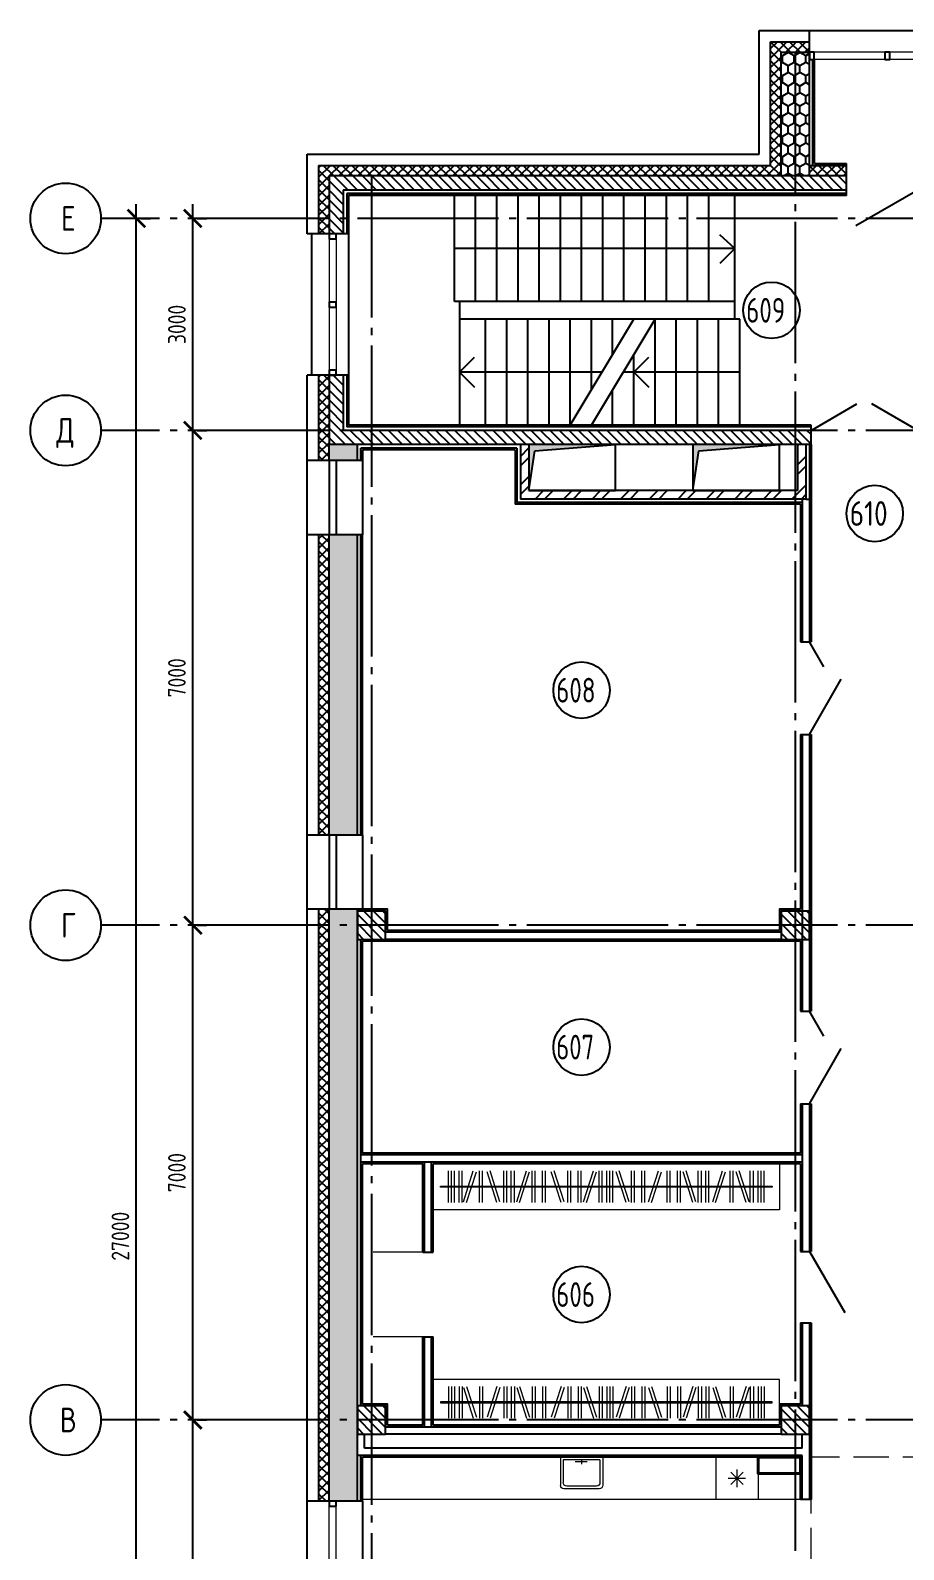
# Model space of a CAD drawing. Header units: millimetres. Extents: x -4830 to 49130, y -6610 to 29660.
# Drawn here: x -4830 to 7535, y 8166 to 29660 of the extents above; entities that cross this region are included whole.
import ezdxf

# ---------------------------------------------------------------- set-up
doc = ezdxf.new("R2010")
doc.units = ezdxf.units.MM
doc.linetypes.add('ГОСТ 2.303 4', pattern=[7, 5, -2, 0])
doc.linetypes.add('ГОСТ 2.303 5', pattern=[24, 20, -1.5, 1, -1.5])
doc.layers.add('Оборудование', color=5, linetype='Continuous', lineweight=18)
doc.layers.add('оси', color=40, linetype='Continuous')
doc.layers.add('текст', color=82, linetype='Continuous')
doc.styles.add('ГОСТ 2.304', font='CS_Gost2304.shx')
doc.linetypes.add('зигзаг', pattern='A,0.00254,-5.08,[131,ltypeshp.shx,S=5.08,R=0,X=-5.08,Y=0],-10.16,[131,ltypeshp.shx,S=5.08,R=180,X=5.08,Y=0],-5.08', length=20.32254)
doc.dimstyles.new('СПДС', dxfattribs={"dimscale": 100, "dimtxt": 2.5, "dimasz": 2.5, "dimexe": 2, "dimexo": 0.625, "dimgap": 1, "dimtad": 1, "dimdec": 0, "dimtxsty": 'ГОСТ 2.304', "dimblk": 'OBLIQUE', "dimblk1": 'OBLIQUE', "dimblk2": 'OBLIQUE', "dimcen": 2.5, "dimdle": 2, "dimadec": 0, "dimazin": 2, "dimtfac": 0.75, "dimtdec": 4, "dimtmove": 1, "dimatfit": 3, "dimfxl": 1, "dimtfill": 1, "dimtolj": 1, "dimarcsym": 1})
pattern_1 = [(135, (-394169.68, -10084.31), (-67.35192, -67.35192), []), (225, (-394169.68, -10084.31), (67.35192, -67.35192), [])]
pattern_2 = [(90, (-394169.684, -10084.31), (-82.48892, 142.875), [95.25, -190.5]), (210, (-394169.684, -10084.31), (-82.48892, -142.875), [95.25, -190.5]), (150, (-394169.684, -10084.31), (-164.97784, 3e-07), [-190.5, 95.25])]
pattern_3 = [(135, (-394169.68, -10084.31), (-67.35192, -67.35192), [])]

# ---------------------------------------------------------------- blocks, each defined once
blk = doc.blocks.new('_ArchTick')
at = {"color": 0, "linetype": 'ByBlock', "const_width": 0.15}
blk.add_lwpolyline([(-0.5, -0.5), (0.5, 0.5)], dxfattribs=at)
blk = doc.blocks.new('*D48')
at = {"layer": 'Defpoints', "color": 0, "ltscale": 100, "transparency": 16777216}
for p in [(-3330, 27000), (-3330, 27000), (-3330, 0)]:
    blk.add_point(p, dxfattribs=at)
at = {"layer": 'оси', "color": 0, "lineweight": -2, "ltscale": 100, "transparency": 16777216}
for p, q in [((-3330, -200), (-3330, 27200)), ((-3267.5, 27000), (-3130, 27000)), ((-3267.5, 0), (-3130, 0))]:
    blk.add_line(p, q, dxfattribs=at)
at = {"layer": 'оси', "color": 0, "lineweight": -2, "ltscale": 100, "transparency": 16777216, "xscale": 250, "yscale": 250, "zscale": 250}
for p, rotation in [((-3330, 27000), 90), ((-3330, 0), 270)]:
    blk.add_blockref('_ArchTick', p, dxfattribs=dict(at, rotation=rotation))
at = {"layer": 'оси', "color": 0, "ltscale": 100, "transparency": 16777216, "insert": (-3555, 12600), "char_height": 250, "attachment_point": 5, "rotation": 90, "style": 'ГОСТ 2.304', "bg_fill": 3, "box_fill_scale": 1.1, "bg_fill_color": 256, "bg_fill_true_color": 13158600, "bg_fill_transparency": 0}
blk.add_mtext('\\A1;27000', dxfattribs=at)
blk = doc.blocks.new('*D50')
at = {"layer": 'Defpoints', "color": 0, "ltscale": 100, "transparency": 16777216}
for p in [(-2530, 17000), (-2530, 17000), (-2530, 10000)]:
    blk.add_point(p, dxfattribs=at)
at = {"layer": 'оси', "color": 0, "lineweight": -2, "ltscale": 100, "transparency": 16777216}
for p, q in [((-2530, 9800), (-2530, 17200)), ((-2467.5, 17000), (-2330, 17000)), ((-2467.5, 10000), (-2330, 10000))]:
    blk.add_line(p, q, dxfattribs=at)
at = {"layer": 'оси', "color": 0, "lineweight": -2, "ltscale": 100, "transparency": 16777216, "xscale": 250, "yscale": 250, "zscale": 250}
for p, rotation in [((-2530, 17000), 90), ((-2530, 10000), 270)]:
    blk.add_blockref('_ArchTick', p, dxfattribs=dict(at, rotation=rotation))
at = {"layer": 'оси', "color": 0, "ltscale": 100, "transparency": 16777216, "insert": (-2755, 13500), "char_height": 250, "attachment_point": 5, "rotation": 90, "style": 'ГОСТ 2.304', "bg_fill": 3, "box_fill_scale": 1.1, "bg_fill_color": 256, "bg_fill_true_color": 13158600, "bg_fill_transparency": 0}
blk.add_mtext('\\A1;7000', dxfattribs=at)
blk = doc.blocks.new('*D51')
at = {"layer": 'Defpoints', "color": 0, "ltscale": 100, "transparency": 16777216}
for p in [(-2530, 24000), (-2530, 24000), (-2530, 17000)]:
    blk.add_point(p, dxfattribs=at)
at = {"layer": 'оси', "color": 0, "lineweight": -2, "ltscale": 100, "transparency": 16777216}
for p, q in [((-2530, 16800), (-2530, 24200)), ((-2467.5, 24000), (-2330, 24000)), ((-2467.5, 17000), (-2330, 17000))]:
    blk.add_line(p, q, dxfattribs=at)
at = {"layer": 'оси', "color": 0, "lineweight": -2, "ltscale": 100, "transparency": 16777216, "xscale": 250, "yscale": 250, "zscale": 250}
for p, rotation in [((-2530, 24000), 90), ((-2530, 17000), 270)]:
    blk.add_blockref('_ArchTick', p, dxfattribs=dict(at, rotation=rotation))
at = {"layer": 'оси', "color": 0, "ltscale": 100, "transparency": 16777216, "insert": (-2755, 20500), "char_height": 250, "attachment_point": 5, "rotation": 90, "style": 'ГОСТ 2.304', "bg_fill": 3, "box_fill_scale": 1.1, "bg_fill_color": 256, "bg_fill_true_color": 13158600, "bg_fill_transparency": 0}
blk.add_mtext('\\A1;7000', dxfattribs=at)
blk = doc.blocks.new('*D52')
at = {"layer": 'Defpoints', "color": 0, "ltscale": 100, "transparency": 16777216}
for p in [(-2530, 27000), (-2530, 27000), (-2530, 24000)]:
    blk.add_point(p, dxfattribs=at)
at = {"layer": 'оси', "color": 0, "lineweight": -2, "ltscale": 100, "transparency": 16777216}
for p, q in [((-2530, 23800), (-2530, 27200)), ((-2467.5, 27000), (-2330, 27000)), ((-2467.5, 24000), (-2330, 24000))]:
    blk.add_line(p, q, dxfattribs=at)
at = {"layer": 'оси', "color": 0, "lineweight": -2, "ltscale": 100, "transparency": 16777216, "xscale": 250, "yscale": 250, "zscale": 250}
for p, rotation in [((-2530, 27000), 90), ((-2530, 24000), 270)]:
    blk.add_blockref('_ArchTick', p, dxfattribs=dict(at, rotation=rotation))
at = {"layer": 'оси', "color": 0, "ltscale": 100, "transparency": 16777216, "insert": (-2755, 25500), "char_height": 250, "attachment_point": 5, "rotation": 90, "style": 'ГОСТ 2.304', "bg_fill": 3, "box_fill_scale": 1.1, "bg_fill_color": 256, "bg_fill_true_color": 13158600, "bg_fill_transparency": 0}
blk.add_mtext('\\A1;3000', dxfattribs=at)
blk = doc.blocks.new('*D53')
at = {"layer": 'Defpoints', "color": 0, "ltscale": 100, "transparency": 16777216}
for p in [(-2530, 10000), (-2530, 10000), (-2530, 3000)]:
    blk.add_point(p, dxfattribs=at)
at = {"layer": 'оси', "color": 0, "lineweight": -2, "ltscale": 100, "transparency": 16777216}
for p, q in [((-2530, 2800), (-2530, 10200)), ((-2467.5, 10000), (-2330, 10000)), ((-2467.5, 3000), (-2330, 3000))]:
    blk.add_line(p, q, dxfattribs=at)
at = {"layer": 'оси', "color": 0, "lineweight": -2, "ltscale": 100, "transparency": 16777216, "xscale": 250, "yscale": 250, "zscale": 250}
for p, rotation in [((-2530, 10000), 90), ((-2530, 3000), 270)]:
    blk.add_blockref('_ArchTick', p, dxfattribs=dict(at, rotation=rotation))
at = {"layer": 'оси', "color": 0, "ltscale": 100, "transparency": 16777216, "insert": (-2755, 6500), "char_height": 250, "attachment_point": 5, "rotation": 90, "style": 'ГОСТ 2.304', "bg_fill": 3, "box_fill_scale": 1.1, "bg_fill_color": 256, "bg_fill_true_color": 13158600, "bg_fill_transparency": 0}
blk.add_mtext('\\A1;7000', dxfattribs=at)
blk = doc.blocks.new('мойка')
at = {"layer": 'Оборудование', "lineweight": 18}
for p, q in [((-450, 250), (-450, -250)), ((0, 300), (-399, 300)), ((-40, 260), (-360, 260)), ((-40, 260), (-40, -260)), ((0, 300), (0, -300)), ((-410, 210), (-410, -210)), ((-69, 78), (-69, -91)), ((-40, 0), (-100, 0)), ((0, -300), (-400, -300)), ((-40, -260), (-360, -260))]:
    blk.add_line(p, q, dxfattribs=at)
for centre, radius, start, end in [((-400, 250), 49.7, 88.3906, 180.554), ((-360, 210), 50, 90.0248, 180.0248), ((-360, -210), 49.8, 179.9125, 270.2958), ((-400, -250), 50, 180.0248, 270.0248)]:
    blk.add_arc(centre, radius, start, end, dxfattribs=at)
blk = doc.blocks.new('шкаф гардеробный 1')
at = {"layer": 'Оборудование'}
for p, q in [((217, 550), (217, 100)), ((258, 550), (258, 100)), ((302, 550), (302, 100)), ((367, 550), (367, 100)), ((411, 550), (411, 100)), ((429, 537), (567, 101)), ((471, 550), (610, 115)), ((653, 550), (653, 100)), ((697, 550), (697, 100)), ((902, 550), (763, 115)), ((944, 537), (805, 101)), ((998, 550), (998, 100)), ((1042, 550), (1042, 100)), ((1103, 550), (1103, 100)), ((1148, 550), (1148, 100)), ((1181, 537), (1320, 101)), ((1223, 550), (1362, 115)), ((1400, 550), (1400, 100)), ((1444, 550), (1444, 100)), ((1546, 550), (1546, 100)), ((1590, 550), (1590, 100)), ((1809, 550), (1670, 115)), ((1851, 537), (1712, 101)), ((1904, 550), (1904, 100)), ((1949, 550), (1949, 100)), ((2050, 550), (2050, 100)), ((2095, 550), (2095, 100)), ((2128, 537), (2267, 101)), ((2170, 550), (2309, 115)), ((2347, 550), (2347, 100)), ((2391, 550), (2391, 100)), ((2456, 550), (2456, 100)), ((2500, 550), (2500, 100)), ((2541, 550), (2541, 100)), ((2730, 550), (2591, 115)), ((2772, 537), (2633, 101)), ((2805, 550), (2805, 100)), ((2850, 550), (2850, 100)), ((2951, 550), (2951, 100)), ((2996, 550), (2996, 100)), ((3049, 537), (3188, 101)), ((3091, 550), (3230, 115)), ((3310, 550), (3310, 100)), ((3354, 550), (3354, 100)), ((3456, 550), (3456, 100)), ((3500, 550), (3500, 100)), ((3677, 550), (3538, 115)), ((3719, 537), (3580, 101)), ((3752, 550), (3752, 100)), ((3797, 550), (3797, 100)), ((3858, 550), (3858, 100)), ((3902, 550), (3902, 100)), ((3956, 537), (4095, 101)), ((3998, 550), (4137, 115)), ((4203, 550), (4203, 100)), ((4247, 550), (4247, 100)), ((4429, 550), (4290, 115)), ((4471, 537), (4333, 101)), ((4489, 550), (4489, 100)), ((4533, 550), (4533, 100)), ((4598, 550), (4598, 100)), ((4642, 550), (4642, 100)), ((4683, 550), (4683, 100)), ((3797, 347), (3797, 334)), ((3902, 334), (3902, 347))]:
    blk.add_line(p, q, dxfattribs=at)
at = {"layer": 'Оборудование', "ltscale": 100}
for points in [[(0, 0), (4900, 0), (4900, 650), (0, 650)], [(100, 319), (4800, 319), (4800, 331), (100, 331)]]:
    blk.add_lwpolyline(points, close=True, dxfattribs=at)
blk = doc.blocks.new('Х06 600х600')
at = {"layer": 'Оборудование'}
for p, q in [((-600, 0), (-600, 600)), ((0, 600), (-600, 600)), ((0, 0), (0, 600)), ((-423, 300), (-177, 300)), ((-213, 213), (-387, 387)), ((-213, 387), (-387, 213)), ((-300, 177), (-300, 423)), ((-600, 0), (0, 0))]:
    blk.add_line(p, q, dxfattribs=at)

msp = doc.modelspace()

# ---------------------------------------------------------------- hatches: boundary and pattern name
at = {"ltscale": 100}
h = msp.add_hatch(dxfattribs=at)
h.set_pattern_fill('ANSI37', color=256, scale=30, angle=90)
h.set_pattern_definition(pattern_1)
h.paths.add_polyline_path([(5800, 29350), (6200, 29350), (6200, 29500), (5650, 29500), (5650, 27750), (-750, 27750), (-749.9, 26780.5), (-600, 26780.5), (-600, 27600), (5800, 27600)])
h = msp.add_hatch(dxfattribs=at)
h.set_pattern_fill('HONEY', color=256, scale=30, angle=90)
h.set_pattern_definition(pattern_2)
h.paths.add_polyline_path([(6200, 29350), (5800, 29350), (5800, 27600), (6200, 27600)])
h = msp.add_hatch(dxfattribs=at)
h.set_pattern_fill('ANSI37', color=256, scale=30, angle=90)
h.set_pattern_definition([(135, (-116265.42, 62652.82), (-67.35192, -67.35192), []), (225, (-116265.42, 62652.82), (67.35192, -67.35192), [])])
h.paths.add_polyline_path([(6725, 27600), (6725, 27750), (6200, 27750), (6200, 27600)])
h = msp.add_hatch(dxfattribs=at)
h.set_pattern_fill('ANSI31', color=256, scale=30, angle=90)
h.set_pattern_definition(pattern_3)
h.paths.add_polyline_path([(6725, 27600), (-600, 27600), (-600, 26780.5), (-500, 26780.5), (-400, 26780.5), (-400, 27400), (6725, 27400)])
h = msp.add_hatch(dxfattribs=at)
h.set_pattern_fill('ANSI37', color=256, scale=30, angle=90)
h.set_pattern_definition(pattern_1)
h.paths.add_polyline_path([(-749.6, 23575), (-600, 23575), (-600, 24780.5), (-749.7, 24780.5)])
h.paths.add_polyline_path([(-749, 18275), (-600, 18275), (-600, 22525), (-749.5, 22525)])
h.paths.add_polyline_path([(-600, 17225), (-748.9, 17225), (-748.1, 8850), (-600, 8850)])
h = msp.add_hatch(dxfattribs=at)
h.set_pattern_fill('ANSI31', color=256, scale=30, angle=90)
h.set_pattern_definition(pattern_3)
h.paths.add_polyline_path([(6225, 24000), (-400, 24000), (-400, 24780.5), (-600, 24780.5), (-600, 23800), (6225, 23800)])
h = msp.add_hatch(dxfattribs=at)
h.set_pattern_fill('HONEY', color=256, scale=30, angle=90)
h.set_pattern_definition(pattern_2)
h.paths.add_polyline_path([(-600, 23575), (-200, 23575), (-200, 23800), (-600, 23800)])
h.paths.add_polyline_path([(-600, 18275), (-200, 18275), (-200, 22525), (-600, 22525)])
h.paths.add_polyline_path([(-200, 17225), (-600, 17225), (-600, 8850), (-500, 8850), (-200, 8850)])
h = msp.add_hatch(dxfattribs=at)
h.set_pattern_fill('ANSI32', color=256, scale=30)
h.set_pattern_definition([(45, (-74169.68, -56284.3), (-202.05576, 202.05576), []), (45, (-74034.98, -56284.3), (-202.05576, 202.05576), [])])
h.paths.add_polyline_path([(2109.9, 23030), (6150, 23030), (6150, 23800), (6030, 23800), (6030, 23150), (2229.9, 23150), (2229.9, 23800), (2109.9, 23800)])
h = msp.add_hatch(color=256, dxfattribs=at)
h.dxf.hatch_style = 1
h.paths.add_polyline_path([(3454.9, 23800), (2229.9, 23800), (2229.9, 23150), (2313.4, 23709.4)])
h = msp.add_hatch(color=256, dxfattribs=at)
h.dxf.hatch_style = 1
h.paths.add_polyline_path([(5775, 23800), (4549.9, 23800), (4549.9, 23150), (4633.4, 23709.4)])
h = msp.add_hatch(dxfattribs=at)
h.set_pattern_fill('ANSI31', color=256, scale=30, angle=90)
h.set_pattern_definition([(135, (-406169.68, -17084.31), (-67.35192, -67.35192), [])])
h.paths.add_polyline_path([(200, 17200), (-200, 17200), (-200, 16800), (200, 16800)])
h = msp.add_hatch(dxfattribs=at)
h.set_pattern_fill('ANSI31', color=256, scale=30, angle=90)
h.set_pattern_definition([(135, (-400169.68, -17084.31), (-67.35192, -67.35192), [])])
h.paths.add_polyline_path([(6200, 17200), (5800, 17200), (5800, 16800), (6200, 16800)])
h = msp.add_hatch(dxfattribs=at)
h.set_pattern_fill('ANSI31', color=256, scale=30, angle=90)
h.set_pattern_definition([(135, (-406169.68, -24084.31), (-67.35192, -67.35192), [])])
h.paths.add_polyline_path([(200, 10200), (-200, 10200), (-200, 9800), (200, 9800)])
h = msp.add_hatch(dxfattribs=at)
h.set_pattern_fill('ANSI31', color=256, scale=30, angle=90)
h.set_pattern_definition([(135, (-400169.68, -24084.31), (-67.35192, -67.35192), [])])
h.paths.add_polyline_path([(6200, 10200), (5800, 10200), (5800, 9800), (6200, 9800)])

# ---------------------------------------------------------------- linework, layer by layer
for p, q in [((5490, 27910), (5490, 29660)), ((5490, 29660), (12510, 29660)), ((5650, 27750), (5650, 29500)), ((5650, 29500), (6200, 29500)), ((6200, 29350), (6200, 29660)), ((5800, 27600), (5800, 29350)), ((5800, 29350), (6200, 29350)), ((6200, 27600), (6200, 29350)), ((6250, 27750), (6250, 29250)), ((6275, 27775), (6275, 29250)), ((-910, 26780.5), (-910, 27910)), ((-910, 27910), (5490, 27910)), ((-750, 27750), (-749.9, 26780.5)), ((-750, 27750), (5650, 27750)), ((6200, 27750), (6725, 27750)), ((6275, 27775), (6725, 27775)), ((6725, 27600), (6725, 27775)), ((6725, 27600), (-600, 27600)), ((-600, 27600), (-600, 26780.5)), ((6725, 27325), (6725, 27600)), ((6725, 27400), (-400, 27400)), ((-400, 27400), (-400, 26780.5)), ((6725, 27350), (-350, 27350)), ((-350, 27350), (-350, 26780.5)), ((6725, 27325), (-325, 27325)), ((-325, 27325), (-325, 26780.5)), ((1175, 25825), (1175, 27325)), ((1475, 25825), (1475, 27325)), ((1775, 25825), (1775, 27325)), ((2075, 25825), (2075, 27325)), ((2375, 25825), (2375, 27325)), ((2675, 25825), (2675, 27325)), ((2975, 25825), (2975, 27325)), ((3275, 25825), (3275, 27325)), ((3575, 25825), (3575, 27325)), ((3875, 25825), (3875, 27325)), ((4175, 25825), (4175, 27325)), ((4475, 25825), (4475, 27325)), ((4775, 25825), (4775, 27325)), ((5145, 25575), (5145, 27325)), ((7735, 27400), (6860.3, 26895)), ((-600, 26780.5), (-910, 26780.5)), ((-850, 26780.5), (-850, 24780.5)), ((-325, 26780.5), (-600, 26780.5)), ((-325, 26780.5), (-325, 24780.5)), ((5145, 26575), (4932.9, 26767.1)), ((5145, 26575), (1175, 26575)), ((5145, 26575), (4932.9, 26362.9)), ((5145, 25825), (1175, 25825)), ((1245, 25825), (1245, 24075)), ((5215, 25575), (1245, 25575)), ((1615, 24075), (1615, 25575)), ((1915, 24075), (1915, 25575)), ((2215, 24075), (2215, 25575)), ((2515, 24075), (2515, 25575)), ((2815, 24075), (2815, 25575)), ((2815, 24075), (3715, 25575)), ((3115, 24575), (3115, 25575)), ((3115, 24075), (4015, 25575)), ((3415, 25075), (3415, 25575)), ((4015, 24075), (4015, 25575)), ((4315, 24075), (4315, 25575)), ((4615, 24075), (4615, 25575)), ((4915, 24075), (4915, 25575)), ((5215, 24075), (5215, 25575)), ((1245, 24825), (1457.1, 25037.1)), ((3715, 24075), (3715, 25075)), ((3715, 24825), (3927.1, 25037.1)), ((-910, 2275), (-910, 24780.5)), ((-600, 24780.5), (-910, 24780.5)), ((-749.7, 24780.5), (-749.6, 23575)), ((-600, 24780.5), (-600, 23800)), ((-325, 24780.5), (-600, 24780.5)), ((-400, 24780.5), (-400, 24000)), ((-350, 24780.5), (-350, 24050)), ((-325, 24780.5), (-325, 24075)), ((3265, 24825), (1245, 24825)), ((1245, 24825), (1457.1, 24612.9)), ((5215, 24825), (3565, 24825)), ((3715, 24825), (3927.1, 24612.9)), ((3415, 24075), (3415, 24575)), ((6225, 24000), (6874.5, 24375)), ((7735, 24000), (7085.5, 24375)), ((6225, 24075), (-325, 24075)), ((6225, 23800), (6225, 24075)), ((6225, 24000), (-400, 24000)), ((6225, 24050), (-350, 24050)), ((6225, 23800), (-600, 23800)), ((-600, 23575), (-600, 23800)), ((-200, 23575), (-200, 23800)), ((2059.9, 23750), (-150, 23750)), ((-150, 23575), (-150, 23750)), ((2034.9, 23725), (-125, 23725)), ((-125, 23725), (-125, 23575)), ((2034.9, 23725), (2034.9, 22955)), ((2059.9, 23750), (2059.9, 22980)), ((2109.9, 23800), (2109.9, 23030)), ((2229.9, 23800), (2229.9, 23150)), ((2229.9, 23150), (2313.4, 23709.4)), ((2313.4, 23709.4), (3454.9, 23800)), ((4549.9, 23150), (4633.4, 23709.4)), ((4633.4, 23709.4), (5775, 23800)), ((6030, 23800), (6030, 23150)), ((6150, 23800), (6150, 23030)), ((6200, 23800), (6200, 21010)), ((6225, 23800), (6225, 21010)), ((-600, 23575), (-910, 23575)), ((-125, 23575), (-600, 23575)), ((-600, 23575), (-600, 22525)), ((-500, 23575), (-500, 22525)), ((-125, 23575), (-125, 22525)), ((6150, 23030), (2109.9, 23030)), ((6030, 23150), (2229.9, 23150)), ((6100, 23030), (6100, 21010)), ((6150, 23030), (6200, 23030)), ((6075, 22955), (2034.9, 22955)), ((6100, 22980), (2059.9, 22980)), ((6075, 22955), (6075, 21010)), ((-600, 22525), (-910, 22525)), ((-749.5, 22525), (-749, 18275)), ((-600, 18275), (-600, 22525)), ((-125, 22525), (-600, 22525)), ((-200, 18275), (-200, 22525)), ((-150, 18275), (-150, 22525)), ((-125, 18275), (-125, 22525)), ((6075, 21010), (6225, 21010)), ((6405, 20654.9), (6200, 21010)), ((6200, 19700), (6650, 20479.4)), ((6075, 19700), (6075, 17225)), ((6075, 19700), (6225, 19700)), ((6100, 19700), (6100, 15785)), ((6200, 19700), (6200, 15785)), ((6225, 19700), (6225, 15785)), ((-600, 18275), (-910, 18275)), ((-125, 18275), (-600, 18275)), ((-600, 18275), (-600, 17225)), ((-500, 18275), (-500, 17225)), ((-125, 18275), (-125, 17225)), ((-600, 17225), (-910, 17225)), ((-748.9, 17225), (-748.1, 8850)), ((-600, 8850), (-600, 17225)), ((-125, 17225), (-600, 17225)), ((-200, 8850), (-200, 17225)), ((-150, 17200), (-150, 17225)), ((-150, 10200), (-150, 16800)), ((-125, 13775), (-125, 16775)), ((6075, 16775), (-125, 16775)), ((5800, 16900), (200, 16900)), ((5800, 16800), (200, 16800)), ((5775, 16925), (225, 16925)), ((6075, 16775), (6075, 15785)), ((6075, 15785), (6225, 15785)), ((6405, 15429.9), (6200, 15785)), ((6200, 14475), (6650, 15254.4)), ((6075, 14475), (6075, 13775)), ((6075, 14475), (6225, 14475)), ((6100, 14475), (6100, 12385)), ((6200, 14475), (6200, 12385)), ((6225, 14475), (6225, 12385)), ((6075, 13775), (-125, 13775)), ((6100, 13750), (-150, 13750)), ((6100, 13650), (-150, 13650)), ((-125, 10225), (-125, 13625)), ((725, 13625), (-125, 13625)), ((725, 12375), (725, 13625)), ((750, 12375), (750, 13650)), ((850, 12375), (850, 13650)), ((6075, 13625), (875, 13625)), ((875, 12375), (875, 13625)), ((6075, 13625), (6075, 12385)), ((725, 12375), (875, 12375)), ((6075, 12385), (6225, 12385)), ((6200, 12385), (6700, 11519)), ((6075, 11375), (6075, 10225)), ((6075, 11375), (6225, 11375)), ((6100, 11375), (6100, 10200)), ((6200, 11375), (6200, 8875)), ((6225, 11375), (6225, 8875)), ((725, 9925), (725, 11175)), ((725, 11175), (875, 11175)), ((750, 9900), (750, 11175)), ((850, 9900), (850, 11175)), ((875, 9925), (875, 11175)), ((5800, 9900), (200, 9900)), ((725, 9925), (225, 9925)), ((5775, 9925), (875, 9925)), ((6100, 9500), (-200, 9500)), ((-150, 8850), (-150, 9500)), ((-125, 8850), (-125, 9475)), ((6075, 9475), (-125, 9475)), ((6075, 8875), (6075, 9475)), ((6100, 8875), (6100, 9500)), ((-600, 8850), (-910, 8850)), ((-125, 8850), (-600, 8850)), ((-125, 8850), (-125, 5725)), ((6225, 8875), (6075, 8875))]:
    msp.add_line(p, q, dxfattribs=at)
at = {"color": 4, "lineweight": 15, "ltscale": 100}
for p, q in [((11800, 29350), (6200, 29350)), ((11800, 29250), (6200, 29250)), ((-600, 26780.5), (-600, 24780.5)), ((-500, 26780.5), (-500, 24780.5)), ((-600, 5725), (-600, 8850)), ((-500, 5725), (-500, 8850))]:
    msp.add_line(p, q, dxfattribs=at)
at = {"lineweight": -3, "ltscale": 100}
for p, q in [((-100, 9600), (-100, 9800)), ((5800, 9800), (200, 9800)), ((6100, 9600), (6100, 9800)), ((6100, 9600), (-100, 9600))]:
    msp.add_line(p, q, dxfattribs=at)
at = {"linetype": 'ГОСТ 2.303 4', "lineweight": 9, "ltscale": 100}
for p, q in [((8025, 9475), (6225, 9475)), ((6225, 5175), (6225, 8875))]:
    msp.add_line(p, q, dxfattribs=at)
at = {"color": 4, "ltscale": 100}
for points in [[(6200, 29250), (6270, 29250), (6270, 29350), (6200, 29350)], [(7270, 29250), (7340, 29250), (7340, 29350), (7270, 29350)], [(-500, 26710.5), (-500, 26780.5), (-600, 26780.5), (-600, 26710.5)], [(-500, 25745.5), (-500, 25815.5), (-600, 25815.5), (-600, 25745.5)], [(-500, 24780.5), (-500, 24850.5), (-600, 24850.5), (-600, 24780.5)], [(-500, 8780), (-500, 8850), (-600, 8850), (-600, 8780)]]:
    msp.add_lwpolyline(points, close=True, dxfattribs=at)
at = {"ltscale": 100}
for points in [[(2229.9, 23150), (3454.9, 23150), (3454.9, 23800), (2229.9, 23800)], [(4549.9, 23150), (5775, 23150), (5775, 23800), (4549.9, 23800)], [(-200, 16800), (200, 16800), (200, 17200), (-200, 17200)], [(5800, 16800), (6200, 16800), (6200, 17200), (5800, 17200)], [(-200, 9800), (200, 9800), (200, 10200), (-200, 10200)], [(5800, 9800), (6200, 9800), (6200, 10200), (5800, 10200)]]:
    msp.add_lwpolyline(points, close=True, dxfattribs=at)
for points in [[(225, 16925), (225, 17225), (-125, 17225)], [(6075, 17225), (5775, 17225), (5775, 16925)], [(225, 9925), (225, 10225), (-125, 10225)], [(6075, 10225), (5775, 10225), (5775, 9925)]]:
    msp.add_lwpolyline(points, dxfattribs=at)
at = {"layer": 'Оборудование', "linetype": 'зигзаг', "ltscale": 10}
for p, q in [((725, 12375), (25, 12375)), ((725, 11175), (25, 11175))]:
    msp.add_line(p, q, dxfattribs=at)
at = {"layer": 'Оборудование', "ltscale": 100}
msp.add_line((6075, 8875), (-125, 8875), dxfattribs=at)
at = {"layer": 'Оборудование', "color": 1, "lineweight": 40, "ltscale": 100}
msp.add_lwpolyline([(5475, 9475), (5475, 9245), (6075, 9245), (6075, 9475)], close=True, dxfattribs=at)
at = {"layer": 'оси', "linetype": 'ГОСТ 2.303 5', "lineweight": 25, "ltscale": 100}
for points in [[(6000, 29350), (6000, -5110)], [(0, 27600), (0, -5110)]]:
    msp.add_lwpolyline(points, dxfattribs=at)
at = {"layer": 'оси', "linetype": 'Continuous', "lineweight": 25, "ltscale": 100}
for centre in [(-4330, 27000), (-4330, 24000), (-4330, 17000), (-4330, 10000)]:
    msp.add_circle(centre, 500, dxfattribs=at)
at = {"layer": 'текст', "linetype": 'Continuous', "lineweight": 25, "ltscale": 100}
for centre in [(5665, 25700), (7125, 22825), (2975, 20325), (2975, 15275), (2975, 11775)]:
    msp.add_circle(centre, 400, dxfattribs=at)

# ---------------------------------------------------------------- block references
at = {"layer": 'Оборудование', "xscale": -1, "rotation": 180}
msp.add_blockref('шкаф гардеробный 1', (875, 13625), dxfattribs=at)
at = {"layer": 'Оборудование'}
msp.add_blockref('шкаф гардеробный 1', (875, 9925), dxfattribs=at)
at = {"layer": 'Оборудование', "ltscale": 100, "xscale": -1, "rotation": 270}
msp.add_blockref('мойка', (2975, 9475), dxfattribs=at)
at = {"layer": 'Оборудование', "color": 0, "xscale": -1, "rotation": 180}
msp.add_blockref('Х06 600х600', (5475, 9475), dxfattribs=at)

# ---------------------------------------------------------------- texts
at = {"layer": 'оси', "linetype": 'Continuous', "lineweight": 25, "ltscale": 100, "char_height": 350, "attachment_point": 1, "style": 'ГОСТ 2.304'}
for s, insert, width in [('\\f|b0|i0|c1|p0;\\W1.0000000000;\\T1.0000000000;\\o\\lЕ', (-4394.6, 27175), 566.667), ('\\f|b0|i0|c1|p0;\\W1.0000000000;\\T1.0000000000;\\o\\lД', (-4462.9, 24175), 683.333), ('\\f|b0|i0|c1|p0;\\W1.0000000000;\\T1.0000000000;\\o\\lГ', (-4394.6, 17175), 533.333), ('\\f|b0|i0|c1|p0;\\W1.0000000000;\\T1.0000000000;\\o\\lВ', (-4412.1, 10175), 616.667)]:
    msp.add_mtext(s, dxfattribs=dict(at, insert=insert, width=width))
at = {"layer": 'текст', "linetype": 'Continuous', "lineweight": 25, "ltscale": 100, "char_height": 350, "attachment_point": 1, "style": 'ГОСТ 2.304'}
for s, insert, width in [('\\f|b0|i0|c1|p0;\\W0.9134926013;\\T1.0000000000;\\o\\l609', (5305.3, 25875), 1202.765), ('\\f|b0|i0|c1|p0;\\W1.0000000000;\\T1.0000000000;\\o\\l610', (6770.6, 23000), 1250), ('\\f|b0|i0|c1|p0;\\W0.9134926013;\\T1.0000000000;\\o\\l608', (2615.3, 20500), 1202.765), ('\\f|b0|i0|c1|p0;\\W0.9034542211;\\T1.0000000000;\\o\\l607', (2615.3, 15450), 1189.548), ('\\f|b0|i0|c1|p0;\\W0.9134926013;\\T1.0000000000;\\o\\l606', (2615.3, 11950), 1202.765)]:
    msp.add_mtext(s, dxfattribs=dict(at, insert=insert, width=width))

# ---------------------------------------------------------------- dimensions: what is measured, and where the dimension line sits
at = {"layer": 'оси', "ltscale": 100}
dim = msp.add_linear_dim(base=(-3330, 27000), p1=(-3330, 0), p2=(-3330, 27000), angle=270, dimstyle='СПДС', override={"dimblk1": 'ArchTick', "dimblk2": 'ArchTick', "dimsah": 1}, dxfattribs=at)
dim.commit()
dim.dimension.update_dxf_attribs({"geometry": '*D48', "text_midpoint": (-3330, 12600), "dimtype": 160})
dim = msp.add_linear_dim(base=(-2530, 17000), p1=(-2530, 10000), p2=(-2530, 17000), angle=270, dimstyle='СПДС', override={"dimblk1": 'ArchTick', "dimblk2": 'ArchTick', "dimsah": 1}, dxfattribs=at)
dim.commit()
dim.dimension.update_dxf_attribs({"geometry": '*D50', "text_midpoint": (-2755, 13500)})

# ---------------------------------------------------------------- next in the draw order: linework, layer by layer
at = {"layer": 'оси', "linetype": 'ГОСТ 2.303 5', "lineweight": 25, "ltscale": 100}
for points in [[(-3330, 27000), (-3830, 27000)], [(-3330, 24000), (-3830, 24000)], [(-3330, 17000), (-3830, 17000)], [(-3330, 10000), (-3830, 10000)]]:
    msp.add_lwpolyline(points, dxfattribs=at)

# ---------------------------------------------------------------- next in the draw order: dimensions: what is measured, and where the dimension line sits
at = {"layer": 'оси', "ltscale": 100}
for base, p1, p2, picture, middle in [((-2530, 24000), (-2530, 17000), (-2530, 24000), '*D51', (-2755, 20500)), ((-2530, 10000), (-2530, 3000), (-2530, 10000), '*D53', (-2755, 6500))]:
    dim = msp.add_linear_dim(base=base, p1=p1, p2=p2, angle=270, dimstyle='СПДС', override={"dimblk1": 'ArchTick', "dimblk2": 'ArchTick', "dimsah": 1}, dxfattribs=at)
    dim.commit()
    dim.dimension.update_dxf_attribs({"geometry": picture, "text_midpoint": middle})

# ---------------------------------------------------------------- next in the draw order: linework, layer by layer
at = {"layer": 'оси', "linetype": 'ГОСТ 2.303 5', "lineweight": 25, "ltscale": 100}
for points in [[(30600, 17000), (-3330, 17000)], [(30600, 10000), (-3330, 10000)]]:
    msp.add_lwpolyline(points, dxfattribs=at)

# ---------------------------------------------------------------- next in the draw order: dimensions: what is measured, and where the dimension line sits
at = {"layer": 'оси', "ltscale": 100}
dim = msp.add_linear_dim(base=(-2530, 27000), p1=(-2530, 24000), p2=(-2530, 27000), angle=270, dimstyle='СПДС', override={"dimblk1": 'ArchTick', "dimblk2": 'ArchTick', "dimsah": 1}, dxfattribs=at)
dim.commit()
dim.dimension.update_dxf_attribs({"geometry": '*D52', "text_midpoint": (-2755, 25500)})

# ---------------------------------------------------------------- next in the draw order: linework, layer by layer
at = {"layer": 'оси', "linetype": 'ГОСТ 2.303 5', "lineweight": 25, "ltscale": 100}
for points in [[(30600, 27000), (-3330, 27000)], [(30600, 24000), (-3330, 24000)]]:
    msp.add_lwpolyline(points, dxfattribs=at)

doc.saveas('drawing.dxf')
